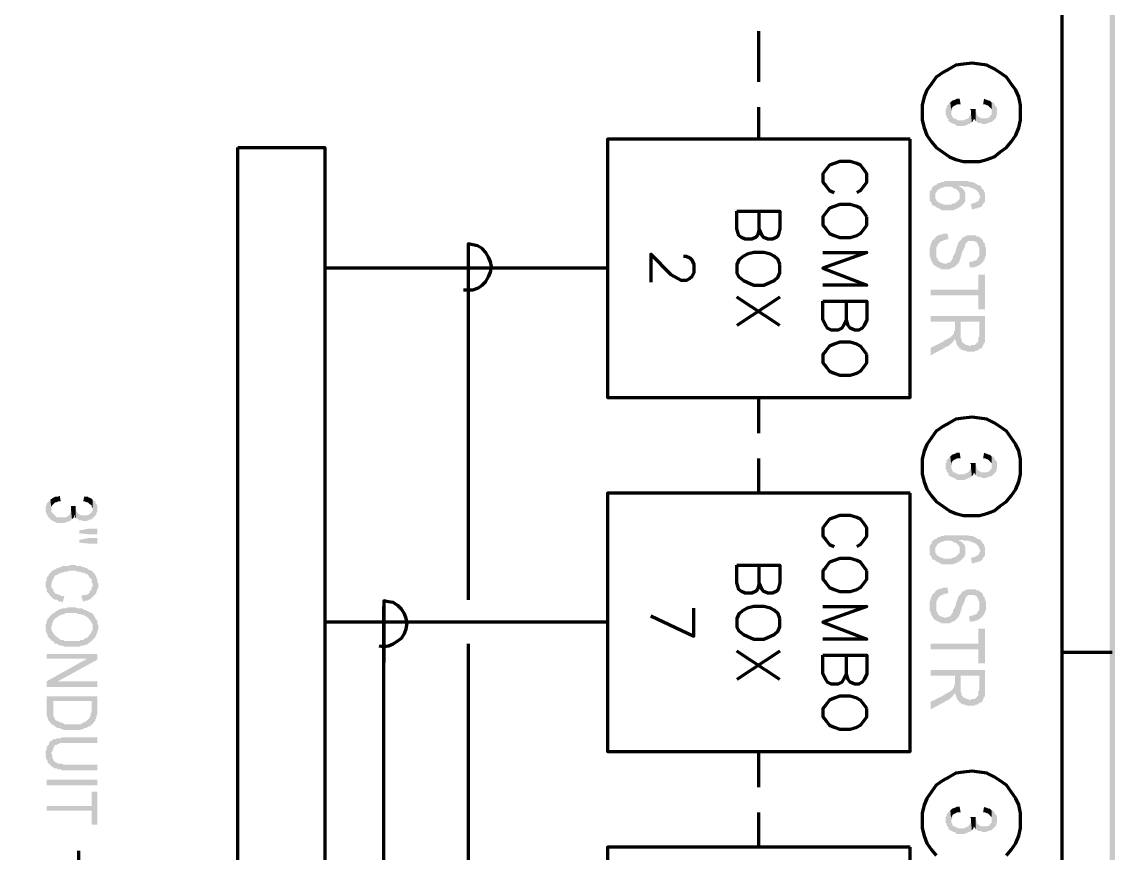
# Model space of a CAD drawing. Header units: inches. Extents: x -186 to 186, y -282 to 282.
# Drawn here: x 142.87 to 186.11, y -50.72 to -17.85 of the extents above; entities that cross this region are included whole.
import ezdxf

# ---------------------------------------------------------------- set-up
doc = ezdxf.new("R2010")
doc.units = ezdxf.units.IN
doc.header["$MEASUREMENT"] = 0
doc.layers.add('H', color=7, linetype='CONTINUOUS', lineweight=100)
doc.layers.add('P', color=250, linetype='CONTINUOUS', lineweight=100)

msp = doc.modelspace()

# ---------------------------------------------------------------- hatches: boundary and pattern name
at = {"layer": 'H', "linetype": 'Continuous'}
for points in [[(186.111, -282.111), (185.889, 281.889), (186.111, 282.111)], [(185.889, -281.889), (186.111, -282.111), (185.889, 281.889)], [(180.444, -21.815), (180.407, -21.444), (180.407, -21.481), (180.407, -21.519), (180.37, -21.556), (180.333, -21.63), (180.296, -21.667), (180.185, -21.704), (180.148, -21.741), (180.111, -21.741), (179.963, -21.741), (179.889, -21.741), (179.852, -21.704), (179.815, -21.704), (179.778, -21.667), (179.704, -21.667), (179.704, -21.63), (179.667, -21.593), (179.667, -21.556), (179.63, -21.519), (179.63, -21.481), (179.63, -21.407), (179.593, -21.037), (179.556, -21.037), (179.556, -21.074), (179.519, -21.111), (179.481, -21.148), (179.444, -21.185), (179.444, -21.259), (179.407, -21.296), (179.407, -21.37), (179.407, -21.407), (179.407, -21.481), (179.407, -21.519), (179.444, -21.556), (179.444, -21.63), (179.481, -21.667), (179.519, -21.704), (179.519, -21.778), (179.593, -21.815), (179.63, -21.852), (179.667, -21.852), (179.704, -21.889), (179.778, -21.889), (179.815, -21.926), (179.852, -21.963), (179.889, -21.963), (180.111, -21.963), (180.148, -21.963), (180.222, -21.926), (180.259, -21.926), (180.296, -21.889), (180.333, -21.889), (180.407, -21.852)], [(180, -21.111), (179.963, -20.889), (179.889, -20.889), (179.852, -20.889), (179.778, -20.926), (179.667, -20.963), (179.593, -21.037), (179.63, -21.407), (179.63, -21.333), (179.63, -21.296), (179.667, -21.259), (179.667, -21.222), (179.778, -21.148), (179.815, -21.148), (179.852, -21.111), (179.926, -21.111)], [(181.444, -21.407), (181.444, -21.333), (181.444, -21.259), (181.407, -21.222), (181.37, -21.185), (181.333, -21.111), (181.296, -21.037), (181.222, -21.037), (181.222, -21.481), (181.222, -21.519), (181.185, -21.556), (181.148, -21.593), (181.148, -21.63), (181.111, -21.63), (181.037, -21.667), (181, -21.667), (180.926, -21.667), (180.889, -21.667), (180.815, -21.667), (180.778, -21.63), (180.741, -21.63), (180.704, -21.593), (180.667, -21.556), (180.63, -21.519), (180.63, -21.444), (180.593, -21.407), (180.593, -21.333), (180.593, -21.778), (180.63, -21.778), (180.667, -21.815), (180.704, -21.852), (180.778, -21.852), (180.815, -21.852), (180.852, -21.889), (181, -21.889), (181.074, -21.852), (181.111, -21.852), (181.148, -21.815), (181.222, -21.815), (181.259, -21.778), (181.296, -21.741), (181.333, -21.704), (181.37, -21.667), (181.407, -21.63), (181.407, -21.556), (181.444, -21.519), (181.444, -21.481)], [(181.222, -21.037), (181.185, -21), (181.148, -20.963), (181.111, -20.963), (181.037, -20.926), (181, -20.926), (180.926, -20.889), (180.889, -21.111), (180.963, -21.111), (181.037, -21.148), (181.074, -21.148), (181.111, -21.185), (181.148, -21.222), (181.185, -21.259), (181.222, -21.296), (181.222, -21.37), (181.222, -21.407)], [(180.593, -21.296), (180.37, -21.296), (180.407, -21.333), (180.407, -21.37), (180.407, -21.444), (180.444, -21.815), (180.481, -21.778), (180.519, -21.704), (180.519, -21.667), (180.556, -21.704), (180.593, -21.778), (180.593, -21.333)], [(180.185, -24.778), (180.185, -24.704), (180.185, -24.63), (180.148, -24.519), (180.111, -24.481), (180.037, -24.407), (179.963, -24.37), (179.926, -24.333), (179.889, -24.148), (179.593, -24.148), (179.519, -24.148), (179.444, -24.148), (179.37, -24.148), (179.333, -24.185), (179.259, -24.185), (179.222, -24.185), (179.185, -24.222), (179.111, -24.222), (179.074, -24.259), (179.037, -24.296), (179, -24.296), (178.963, -24.333), (179, -24.741), (179, -24.667), (179, -24.63), (179.037, -24.593), (179.074, -24.519), (179.111, -24.481), (179.185, -24.444), (179.259, -24.407), (179.296, -24.407), (179.37, -24.37), (179.444, -24.37), (179.519, -24.37), (179.593, -24.37), (179.63, -24.37), (179.704, -24.407), (179.741, -24.444), (179.815, -24.444), (179.852, -24.481), (179.889, -24.519), (179.926, -24.556), (179.963, -24.63), (179.963, -24.667), (179.963, -24.741), (179.963, -25.185), (180, -25.148), (180.111, -25.037), (180.148, -25), (180.185, -24.926), (180.185, -24.889), (180.185, -24.815)], [(180.778, -24.333), (180.704, -24.296), (180.667, -24.296), (180.63, -24.259), (180.556, -24.222), (180.519, -24.222), (180.481, -24.185), (180.444, -24.185), (180.37, -24.185), (180.296, -24.148), (180.259, -24.148), (180.185, -24.148), (180.111, -24.148), (180.037, -24.148), (179.889, -24.148), (179.926, -24.333), (180.074, -24.333), (180.148, -24.37), (180.222, -24.37), (180.296, -24.37), (180.333, -24.37), (180.37, -24.407), (180.444, -24.407), (180.481, -24.444), (180.519, -24.444), (180.593, -24.481), (180.63, -24.519), (180.704, -24.593), (180.741, -24.667), (180.741, -24.704), (180.778, -24.741)], [(179.963, -25.185), (179.963, -24.741), (179.963, -24.778), (179.963, -24.852), (179.926, -24.889), (179.889, -24.926), (179.852, -24.963), (179.815, -25), (179.778, -25), (179.741, -25.037), (179.667, -25.037), (179.63, -25.074), (179.556, -25.074), (179.37, -25.074), (179.333, -25.074), (179.259, -25.037), (179.222, -25.037), (179.148, -25), (179.111, -24.963), (179.074, -24.963), (179.037, -24.889), (179, -24.852), (179, -24.815), (179, -24.741), (178.963, -24.333), (178.889, -24.37), (178.852, -24.444), (178.852, -24.481), (178.815, -24.519), (178.778, -24.556), (178.778, -24.63), (178.778, -24.704), (178.778, -24.815), (178.778, -24.852), (178.778, -24.926), (178.815, -24.963), (178.852, -25), (178.852, -25.037), (178.889, -25.111), (178.963, -25.111), (179, -25.148), (179.037, -25.185), (179.111, -25.222), (179.148, -25.222), (179.185, -25.259), (179.259, -25.296), (179.333, -25.296), (179.37, -25.296), (179.444, -25.296), (179.519, -25.296), (179.593, -25.296), (179.667, -25.296), (179.704, -25.296), (179.778, -25.259), (179.815, -25.259), (179.889, -25.222), (179.926, -25.185)], [(180.963, -24.778), (180.963, -24.667), (180.963, -24.63), (180.926, -24.556), (180.926, -24.519), (180.889, -24.481), (180.852, -24.444), (180.815, -24.37), (180.778, -24.333), (180.778, -24.778), (180.741, -24.815), (180.741, -24.852), (180.704, -24.926), (180.667, -24.963), (180.63, -24.963), (180.593, -25), (180.556, -25), (180.481, -25.037), (180.407, -25.037), (180.444, -25.259), (180.481, -25.259), (180.519, -25.259), (180.593, -25.222), (180.667, -25.222), (180.704, -25.185), (180.778, -25.185), (180.815, -25.148), (180.852, -25.111), (180.889, -25.037), (180.926, -25), (180.963, -24.963), (180.963, -24.889), (180.963, -24.815)], [(181, -26.926), (181, -26.815), (181, -26.778), (180.963, -26.704), (180.963, -26.63), (180.926, -26.593), (180.889, -26.556), (180.889, -26.481), (180.815, -26.407), (180.741, -26.37), (180.704, -26.333), (180.63, -26.333), (180.593, -26.296), (180.519, -26.296), (180.333, -26.296), (180.259, -26.296), (180.185, -26.333), (180.148, -26.333), (180.148, -26.37), (180.074, -26.37), (180.037, -26.444), (180, -26.481), (179.963, -26.519), (179.926, -26.556), (179.889, -26.63), (179.889, -26.667), (179.852, -26.741), (179.815, -26.852), (179.815, -26.889), (179.778, -27), (179.704, -27.111), (179.704, -27.148), (179.704, -27.185), (179.667, -27.222), (179.63, -27.296), (179.593, -27.333), (179.556, -27.37), (179.519, -27.37), (179.444, -27.407), (179.333, -27.407), (179.259, -27.37), (179.222, -27.37), (179.185, -27.333), (179.111, -27.296), (179.111, -27.259), (179.074, -27.185), (179.037, -27.148), (179.037, -27.111), (179.037, -27.037), (179.037, -26.963), (179, -26.37), (178.963, -26.444), (178.926, -26.444), (178.889, -26.481), (178.852, -26.556), (178.852, -26.593), (178.815, -26.63), (178.815, -26.704), (178.778, -26.778), (178.778, -26.815), (178.778, -26.889), (178.778, -27.037), (178.778, -27.111), (178.778, -27.148), (178.815, -27.185), (178.815, -27.259), (178.852, -27.296), (178.852, -27.333), (178.889, -27.37), (178.926, -27.444), (178.963, -27.481), (179.037, -27.519), (179.074, -27.556), (179.111, -27.556), (179.185, -27.593), (179.222, -27.63), (179.296, -27.63), (179.519, -27.63), (179.556, -27.63), (179.63, -27.593), (179.704, -27.556), (179.741, -27.556), (179.778, -27.519), (179.815, -27.481), (179.852, -27.444), (179.889, -27.407), (179.926, -27.37), (179.963, -27.296), (179.963, -27.259), (180, -27.185), (180, -27.148), (180.037, -27.074), (180.037, -27), (180.074, -26.926), (180.111, -26.889), (180.111, -26.852), (180.148, -26.778), (180.185, -26.667), (180.185, -26.63), (180.222, -26.593), (180.259, -26.556), (180.296, -26.519), (180.37, -26.519), (180.444, -26.519), (180.481, -26.519), (180.519, -26.519), (180.63, -26.556), (180.667, -26.63), (180.704, -26.667), (180.704, -26.741), (180.741, -26.778), (180.741, -26.926), (180.778, -27.444), (180.815, -27.407), (180.852, -27.37), (180.889, -27.333), (180.926, -27.259), (180.963, -27.222), (180.963, -27.148), (181, -27.111), (181, -27.037), (181, -26.963)], [(179.519, -26.444), (179.481, -26.222), (179.444, -26.222), (179.37, -26.222), (179.296, -26.222), (179.259, -26.259), (179.185, -26.259), (179.037, -26.333), (179, -26.37), (179.037, -26.963), (179.037, -26.852), (179.037, -26.815), (179.037, -26.778), (179.074, -26.704), (179.111, -26.63), (179.148, -26.593), (179.222, -26.519), (179.296, -26.519), (179.333, -26.481), (179.37, -26.481), (179.444, -26.444)], [(180.778, -27.444), (180.741, -26.926), (180.741, -27.037), (180.741, -27.074), (180.704, -27.148), (180.667, -27.185), (180.667, -27.222), (180.63, -27.259), (180.556, -27.296), (180.519, -27.296), (180.481, -27.333), (180.407, -27.333), (180.333, -27.37), (180.37, -27.593), (180.407, -27.556), (180.481, -27.556), (180.556, -27.556), (180.593, -27.519), (180.667, -27.519), (180.704, -27.481)], [(180.963, -29.222), (180.963, -27.852), (180.704, -27.852), (180.704, -28.444), (178.815, -28.444), (178.815, -28.667), (180.704, -28.667), (180.704, -29.222)], [(180.963, -30.259), (180.963, -29.481), (178.815, -29.481), (178.815, -29.704), (179.778, -29.704), (179.778, -29.963), (179.778, -30.37), (179.778, -30.407), (179.815, -30.481), (179.815, -30.519), (179.852, -30.593), (179.852, -30.63), (179.889, -30.667), (179.926, -30.704), (179.963, -30.778), (180, -30.778), (180, -29.704), (180.741, -29.704), (180.741, -30.259), (180.741, -30.778), (180.815, -30.778), (180.852, -30.704), (180.889, -30.667), (180.889, -30.63), (180.926, -30.556), (180.963, -30.519), (180.963, -30.481), (180.963, -30.407), (180.963, -30.333)], [(180.741, -30.778), (180.741, -30.259), (180.741, -30.296), (180.704, -30.333), (180.704, -30.407), (180.704, -30.481), (180.667, -30.519), (180.63, -30.556), (180.593, -30.593), (180.556, -30.63), (180.519, -30.63), (180.444, -30.63), (180.37, -30.667), (180.333, -30.667), (180.296, -30.63), (180.222, -30.63), (180.185, -30.593), (180.111, -30.556), (180.074, -30.519), (180.037, -30.481), (180.037, -30.444), (180.037, -30.407), (180, -30.333), (180, -29.704), (180, -30.778), (180.037, -30.815), (180.148, -30.852), (180.185, -30.852), (180.259, -30.889), (180.296, -30.889), (180.407, -30.889), (180.481, -30.889), (180.556, -30.889), (180.593, -30.852), (180.667, -30.852), (180.704, -30.815)], [(179.778, -30.37), (179.778, -29.963), (179.778, -30.037), (179.741, -30.111), (179.741, -30.148), (179.704, -30.222), (179.667, -30.259), (179.63, -30.296), (179.593, -30.333), (179.556, -30.333), (179.519, -30.37), (179.444, -30.407), (179.37, -30.444), (179.259, -30.519), (178.815, -30.741), (178.815, -31.037), (179.37, -30.741), (179.407, -30.704), (179.519, -30.667), (179.556, -30.63), (179.63, -30.556), (179.667, -30.556), (179.667, -30.519), (179.704, -30.481), (179.741, -30.444)], [(180, -35.111), (179.963, -34.889), (179.889, -34.889), (179.852, -34.889), (179.778, -34.926), (179.667, -34.963), (179.593, -35.037), (179.63, -35.407), (179.63, -35.333), (179.63, -35.296), (179.667, -35.259), (179.667, -35.222), (179.778, -35.148), (179.815, -35.148), (179.852, -35.111), (179.926, -35.111)], [(181.222, -35.037), (181.185, -35), (181.148, -34.963), (181.111, -34.963), (181.037, -34.926), (181, -34.926), (180.926, -34.889), (180.889, -35.111), (180.963, -35.111), (181.037, -35.148), (181.074, -35.148), (181.111, -35.185), (181.148, -35.222), (181.185, -35.259), (181.222, -35.296), (181.222, -35.37), (181.222, -35.407)], [(180.444, -35.815), (180.407, -35.444), (180.407, -35.481), (180.407, -35.519), (180.37, -35.556), (180.333, -35.63), (180.296, -35.667), (180.185, -35.704), (180.148, -35.741), (180.111, -35.741), (179.963, -35.741), (179.889, -35.741), (179.852, -35.704), (179.815, -35.704), (179.778, -35.667), (179.704, -35.667), (179.704, -35.63), (179.667, -35.593), (179.667, -35.556), (179.63, -35.519), (179.63, -35.481), (179.63, -35.407), (179.593, -35.037), (179.556, -35.037), (179.556, -35.074), (179.519, -35.111), (179.481, -35.148), (179.444, -35.185), (179.444, -35.259), (179.407, -35.296), (179.407, -35.37), (179.407, -35.407), (179.407, -35.481), (179.407, -35.519), (179.444, -35.556), (179.444, -35.63), (179.481, -35.667), (179.519, -35.704), (179.519, -35.778), (179.593, -35.815), (179.63, -35.852), (179.667, -35.852), (179.704, -35.889), (179.778, -35.889), (179.815, -35.926), (179.852, -35.963), (179.889, -35.963), (180.111, -35.963), (180.148, -35.963), (180.222, -35.926), (180.259, -35.926), (180.296, -35.889), (180.333, -35.889), (180.407, -35.852)], [(180.593, -35.296), (180.37, -35.296), (180.407, -35.333), (180.407, -35.37), (180.407, -35.444), (180.444, -35.815), (180.481, -35.778), (180.519, -35.704), (180.519, -35.667), (180.556, -35.704), (180.593, -35.778), (180.593, -35.333)], [(181.444, -35.407), (181.444, -35.333), (181.444, -35.259), (181.407, -35.222), (181.37, -35.185), (181.333, -35.111), (181.296, -35.037), (181.222, -35.037), (181.222, -35.481), (181.222, -35.519), (181.185, -35.556), (181.148, -35.593), (181.148, -35.63), (181.111, -35.63), (181.037, -35.667), (181, -35.667), (180.926, -35.667), (180.889, -35.667), (180.815, -35.667), (180.778, -35.63), (180.741, -35.63), (180.704, -35.593), (180.667, -35.556), (180.63, -35.519), (180.63, -35.444), (180.593, -35.407), (180.593, -35.333), (180.593, -35.778), (180.63, -35.778), (180.667, -35.815), (180.704, -35.852), (180.778, -35.852), (180.815, -35.852), (180.852, -35.889), (181, -35.889), (181.074, -35.852), (181.111, -35.852), (181.148, -35.815), (181.222, -35.815), (181.259, -35.778), (181.296, -35.741), (181.333, -35.704), (181.37, -35.667), (181.407, -35.63), (181.407, -35.556), (181.444, -35.519), (181.444, -35.481)], [(144.852, -37.519), (144.815, -37.148), (144.815, -37.185), (144.815, -37.222), (144.778, -37.296), (144.778, -37.333), (144.704, -37.37), (144.667, -37.407), (144.63, -37.444), (144.519, -37.444), (144.37, -37.444), (144.333, -37.444), (144.259, -37.444), (144.222, -37.407), (144.185, -37.37), (144.148, -37.37), (144.148, -37.333), (144.111, -37.296), (144.074, -37.259), (144.037, -37.222), (144.037, -37.185), (144.037, -37.111), (144, -36.741), (143.963, -36.778), (143.926, -36.815), (143.889, -36.852), (143.852, -36.889), (143.852, -36.963), (143.815, -37), (143.815, -37.074), (143.815, -37.111), (143.815, -37.185), (143.815, -37.222), (143.852, -37.296), (143.852, -37.333), (143.889, -37.37), (143.926, -37.444), (143.963, -37.481), (144, -37.519), (144.037, -37.556), (144.111, -37.593), (144.185, -37.63), (144.222, -37.63), (144.259, -37.667), (144.333, -37.667), (144.519, -37.667), (144.556, -37.667), (144.63, -37.63), (144.667, -37.63), (144.815, -37.556)], [(144.407, -36.815), (144.37, -36.593), (144.296, -36.63), (144.259, -36.63), (144.185, -36.63), (144.111, -36.667), (144, -36.741), (144.037, -37.111), (144.037, -37.037), (144.037, -37), (144.074, -36.963), (144.111, -36.926), (144.185, -36.852), (144.222, -36.852), (144.296, -36.815), (144.333, -36.815)], [(145.852, -37.111), (145.852, -37.037), (145.852, -36.963), (145.815, -36.926), (145.778, -36.889), (145.778, -36.815), (145.704, -36.778), (145.667, -36.741), (145.667, -37.185), (145.63, -37.222), (145.63, -37.259), (145.556, -37.296), (145.556, -37.333), (145.519, -37.333), (145.444, -37.37), (145.407, -37.37), (145.333, -37.37), (145.296, -37.37), (145.222, -37.37), (145.185, -37.333), (145.148, -37.333), (145.111, -37.296), (145.074, -37.259), (145.037, -37.222), (145, -37.111), (145, -37.037), (145, -37.481), (145.037, -37.481), (145.111, -37.519), (145.111, -37.556), (145.185, -37.556), (145.222, -37.556), (145.296, -37.593), (145.444, -37.593), (145.481, -37.556), (145.519, -37.556), (145.556, -37.519), (145.63, -37.519), (145.667, -37.481), (145.704, -37.444), (145.741, -37.407), (145.778, -37.37), (145.815, -37.333), (145.815, -37.259), (145.852, -37.222), (145.852, -37.185)], [(145.667, -36.741), (145.63, -36.704), (145.556, -36.667), (145.519, -36.667), (145.481, -36.63), (145.407, -36.63), (145.333, -36.63), (145.296, -36.815), (145.333, -36.815), (145.37, -36.815), (145.444, -36.852), (145.481, -36.852), (145.519, -36.889), (145.556, -36.926), (145.63, -36.963), (145.63, -37), (145.667, -37.074), (145.667, -37.111)], [(145, -37), (144.815, -37), (144.815, -37.037), (144.815, -37.111), (144.815, -37.148), (144.852, -37.519), (144.889, -37.481), (144.926, -37.444), (144.926, -37.37), (144.963, -37.37), (144.963, -37.444), (145, -37.481), (145, -37.037)], [(145.852, -38.111), (145.852, -37.889), (145.519, -37.889), (145.148, -37.963), (145.148, -38.074), (145.519, -38.111)], [(145.852, -38.481), (145.852, -38.259), (145.519, -38.259), (145.148, -38.333), (145.148, -38.444), (145.519, -38.481)], [(179.963, -39.185), (179.963, -38.741), (179.963, -38.778), (179.963, -38.852), (179.926, -38.889), (179.889, -38.926), (179.852, -38.963), (179.815, -39), (179.778, -39), (179.741, -39.037), (179.667, -39.037), (179.63, -39.074), (179.556, -39.074), (179.37, -39.074), (179.333, -39.074), (179.259, -39.037), (179.222, -39.037), (179.148, -39), (179.111, -38.963), (179.074, -38.963), (179.037, -38.889), (179, -38.852), (179, -38.815), (179, -38.741), (178.963, -38.333), (178.889, -38.37), (178.852, -38.444), (178.852, -38.481), (178.815, -38.519), (178.778, -38.556), (178.778, -38.63), (178.778, -38.704), (178.778, -38.815), (178.778, -38.852), (178.778, -38.926), (178.815, -38.963), (178.852, -39), (178.852, -39.037), (178.889, -39.111), (178.963, -39.111), (179, -39.148), (179.037, -39.185), (179.111, -39.222), (179.148, -39.222), (179.185, -39.259), (179.259, -39.296), (179.333, -39.296), (179.37, -39.296), (179.444, -39.296), (179.519, -39.296), (179.593, -39.296), (179.667, -39.296), (179.704, -39.296), (179.778, -39.259), (179.815, -39.259), (179.889, -39.222), (179.926, -39.185)], [(180.185, -38.778), (180.185, -38.704), (180.185, -38.63), (180.148, -38.519), (180.111, -38.481), (180.037, -38.407), (179.963, -38.37), (179.926, -38.333), (179.889, -38.148), (179.593, -38.148), (179.519, -38.148), (179.444, -38.148), (179.37, -38.148), (179.333, -38.185), (179.259, -38.185), (179.222, -38.185), (179.185, -38.222), (179.111, -38.222), (179.074, -38.259), (179.037, -38.296), (179, -38.296), (178.963, -38.333), (179, -38.741), (179, -38.667), (179, -38.63), (179.037, -38.593), (179.074, -38.519), (179.111, -38.481), (179.185, -38.444), (179.259, -38.407), (179.296, -38.407), (179.37, -38.37), (179.444, -38.37), (179.519, -38.37), (179.593, -38.37), (179.63, -38.37), (179.704, -38.407), (179.741, -38.444), (179.815, -38.444), (179.852, -38.481), (179.889, -38.519), (179.926, -38.556), (179.963, -38.63), (179.963, -38.667), (179.963, -38.741), (179.963, -39.185), (180, -39.148), (180.111, -39.037), (180.148, -39), (180.185, -38.926), (180.185, -38.889), (180.185, -38.815)], [(180.778, -38.333), (180.704, -38.296), (180.667, -38.296), (180.63, -38.259), (180.556, -38.222), (180.519, -38.222), (180.481, -38.185), (180.444, -38.185), (180.37, -38.185), (180.296, -38.148), (180.259, -38.148), (180.185, -38.148), (180.111, -38.148), (180.037, -38.148), (179.889, -38.148), (179.926, -38.333), (180.074, -38.333), (180.148, -38.37), (180.222, -38.37), (180.296, -38.37), (180.333, -38.37), (180.37, -38.407), (180.444, -38.407), (180.481, -38.444), (180.519, -38.444), (180.593, -38.481), (180.63, -38.519), (180.704, -38.593), (180.741, -38.667), (180.741, -38.704), (180.778, -38.741)], [(180.963, -38.778), (180.963, -38.667), (180.963, -38.63), (180.926, -38.556), (180.926, -38.519), (180.889, -38.481), (180.852, -38.444), (180.815, -38.37), (180.778, -38.333), (180.778, -38.778), (180.741, -38.815), (180.741, -38.852), (180.704, -38.926), (180.667, -38.963), (180.63, -38.963), (180.593, -39), (180.556, -39), (180.481, -39.037), (180.407, -39.037), (180.444, -39.259), (180.481, -39.259), (180.519, -39.259), (180.593, -39.222), (180.667, -39.222), (180.704, -39.185), (180.778, -39.185), (180.815, -39.148), (180.852, -39.111), (180.889, -39.037), (180.926, -39), (180.963, -38.963), (180.963, -38.889), (180.963, -38.815)], [(145.667, -39.593), (145.63, -39.556), (145.556, -39.519), (145.519, -39.519), (145.481, -39.481), (145.444, -39.444), (145.407, -39.444), (145.37, -39.444), (145.333, -39.407), (145.259, -39.407), (145.222, -39.37), (145.148, -39.37), (145.111, -39.37), (145.037, -39.37), (145, -39.333), (144.778, -39.333), (144.704, -39.37), (144.63, -39.37), (144.593, -39.37), (144.519, -39.37), (144.481, -39.37), (144.444, -39.407), (144.37, -39.407), (144.333, -39.444), (144.296, -39.444), (144.222, -39.481), (144.148, -39.519), (144.111, -39.519), (144.074, -39.556), (144.037, -39.593), (144, -39.63), (143.963, -39.667), (143.926, -39.704), (143.926, -39.741), (143.889, -39.778), (143.852, -39.815), (143.852, -39.926), (143.815, -40), (143.815, -40.037), (143.815, -40.111), (143.815, -40.148), (143.815, -40.222), (143.852, -40.259), (143.852, -40.296), (143.852, -40.37), (143.889, -40.407), (143.926, -40.444), (143.963, -40.519), (144.037, -40.593), (144.037, -40.111), (144.037, -40.074), (144.074, -39.963), (144.074, -39.926), (144.111, -39.889), (144.148, -39.815), (144.148, -39.778), (144.185, -39.741), (144.296, -39.704), (144.296, -39.667), (144.37, -39.667), (144.407, -39.63), (144.444, -39.63), (144.481, -39.63), (144.556, -39.593), (144.63, -39.593), (144.667, -39.593), (144.741, -39.556), (145, -39.556), (145.074, -39.593), (145.111, -39.593), (145.185, -39.593), (145.222, -39.63), (145.259, -39.63), (145.333, -39.63), (145.37, -39.667), (145.481, -39.704), (145.519, -39.778), (145.556, -39.815), (145.556, -39.852), (145.593, -39.852), (145.63, -39.889), (145.63, -39.963), (145.63, -40), (145.667, -40.074), (145.667, -40.111)], [(145.889, -40.111), (145.889, -40.037), (145.852, -40), (145.852, -39.889), (145.815, -39.815), (145.815, -39.778), (145.778, -39.741), (145.778, -39.704), (145.741, -39.667), (145.704, -39.63), (145.667, -39.593), (145.667, -40.111), (145.667, -40.185), (145.63, -40.222), (145.63, -40.296), (145.593, -40.333), (145.556, -40.37), (145.556, -40.407), (145.519, -40.444), (145.481, -40.481), (145.37, -40.519), (145.296, -40.519), (145.222, -40.556), (145.296, -40.778), (145.37, -40.741), (145.444, -40.741), (145.593, -40.667), (145.667, -40.593), (145.704, -40.556), (145.741, -40.519), (145.778, -40.481), (145.815, -40.444), (145.815, -40.37), (145.852, -40.333), (145.852, -40.296), (145.889, -40.222), (145.889, -40.185)], [(144.556, -40.556), (144.519, -40.556), (144.444, -40.556), (144.37, -40.519), (144.333, -40.519), (144.296, -40.481), (144.222, -40.481), (144.185, -40.444), (144.185, -40.407), (144.148, -40.407), (144.111, -40.333), (144.111, -40.296), (144.074, -40.259), (144.037, -40.222), (144.037, -40.148), (144.037, -40.111), (144.037, -40.593), (144.074, -40.63), (144.111, -40.667), (144.148, -40.667), (144.185, -40.704), (144.259, -40.704), (144.296, -40.741), (144.37, -40.778), (144.444, -40.778), (144.481, -40.815)], [(181, -40.926), (181, -40.815), (181, -40.778), (180.963, -40.704), (180.963, -40.63), (180.926, -40.593), (180.889, -40.556), (180.889, -40.481), (180.815, -40.407), (180.741, -40.37), (180.704, -40.333), (180.63, -40.333), (180.593, -40.296), (180.519, -40.296), (180.333, -40.296), (180.259, -40.296), (180.185, -40.333), (180.148, -40.333), (180.148, -40.37), (180.074, -40.37), (180.037, -40.444), (180, -40.481), (179.963, -40.519), (179.926, -40.556), (179.889, -40.63), (179.889, -40.667), (179.852, -40.741), (179.815, -40.852), (179.815, -40.889), (179.778, -41), (179.704, -41.111), (179.704, -41.148), (179.704, -41.185), (179.667, -41.222), (179.63, -41.296), (179.593, -41.333), (179.556, -41.37), (179.519, -41.37), (179.444, -41.407), (179.333, -41.407), (179.259, -41.37), (179.222, -41.37), (179.185, -41.333), (179.111, -41.296), (179.111, -41.259), (179.074, -41.185), (179.037, -41.148), (179.037, -41.111), (179.037, -41.037), (179.037, -40.963), (179, -40.37), (178.963, -40.444), (178.926, -40.444), (178.889, -40.481), (178.852, -40.556), (178.852, -40.593), (178.815, -40.63), (178.815, -40.704), (178.778, -40.778), (178.778, -40.815), (178.778, -40.889), (178.778, -41.037), (178.778, -41.111), (178.778, -41.148), (178.815, -41.185), (178.815, -41.259), (178.852, -41.296), (178.852, -41.333), (178.889, -41.37), (178.926, -41.444), (178.963, -41.481), (179.037, -41.519), (179.074, -41.556), (179.111, -41.556), (179.185, -41.593), (179.222, -41.63), (179.296, -41.63), (179.519, -41.63), (179.556, -41.63), (179.63, -41.593), (179.704, -41.556), (179.741, -41.556), (179.778, -41.519), (179.815, -41.481), (179.852, -41.444), (179.889, -41.407), (179.926, -41.37), (179.963, -41.296), (179.963, -41.259), (180, -41.185), (180, -41.148), (180.037, -41.074), (180.037, -41), (180.074, -40.926), (180.111, -40.889), (180.111, -40.852), (180.148, -40.778), (180.185, -40.667), (180.185, -40.63), (180.222, -40.593), (180.259, -40.556), (180.296, -40.519), (180.37, -40.519), (180.444, -40.519), (180.481, -40.519), (180.519, -40.519), (180.63, -40.556), (180.667, -40.63), (180.704, -40.667), (180.704, -40.741), (180.741, -40.778), (180.741, -40.926), (180.778, -41.444), (180.815, -41.407), (180.852, -41.37), (180.889, -41.333), (180.926, -41.259), (180.963, -41.222), (180.963, -41.148), (181, -41.111), (181, -41.037), (181, -40.963)], [(179.519, -40.444), (179.481, -40.222), (179.444, -40.222), (179.37, -40.222), (179.296, -40.222), (179.259, -40.259), (179.185, -40.259), (179.037, -40.333), (179, -40.37), (179.037, -40.963), (179.037, -40.852), (179.037, -40.815), (179.037, -40.778), (179.074, -40.704), (179.111, -40.63), (179.148, -40.593), (179.222, -40.519), (179.296, -40.519), (179.333, -40.481), (179.37, -40.481), (179.444, -40.444)], [(145.889, -41.778), (145.889, -41.704), (145.852, -41.63), (145.852, -41.519), (145.815, -41.481), (145.778, -41.444), (145.778, -41.407), (145.741, -41.37), (145.704, -41.296), (145.667, -41.259), (145.63, -41.222), (145.593, -41.222), (145.556, -41.185), (145.519, -41.185), (145.481, -41.148), (145.444, -41.148), (145.407, -41.111), (145.333, -41.111), (145.296, -41.074), (145.222, -41.037), (145.185, -41.037), (145.148, -41.037), (145.074, -41.037), (145, -41), (144.704, -41), (144.63, -41.037), (144.556, -41.037), (144.519, -41.037), (144.481, -41.037), (144.407, -41.074), (144.37, -41.074), (144.259, -41.148), (144.222, -41.148), (144.185, -41.185), (144.148, -41.222), (144.111, -41.222), (144.037, -41.296), (144, -41.333), (143.963, -41.37), (143.963, -41.407), (143.889, -41.444), (143.889, -41.481), (143.852, -41.519), (143.852, -41.556), (143.852, -41.63), (143.815, -41.667), (143.815, -41.741), (143.815, -41.778), (143.815, -41.815), (143.815, -41.926), (143.852, -42), (143.852, -42.037), (143.889, -42.074), (143.889, -42.148), (143.926, -42.185), (143.963, -42.222), (144, -42.259), (144.037, -42.296), (144.037, -41.778), (144.074, -41.667), (144.074, -41.63), (144.111, -41.556), (144.148, -41.481), (144.185, -41.444), (144.259, -41.407), (144.296, -41.37), (144.333, -41.333), (144.37, -41.333), (144.407, -41.296), (144.481, -41.296), (144.519, -41.259), (144.556, -41.259), (144.63, -41.222), (144.778, -41.222), (144.815, -41.222), (144.889, -41.222), (145.037, -41.222), (145.074, -41.259), (145.148, -41.259), (145.185, -41.259), (145.222, -41.296), (145.296, -41.296), (145.333, -41.333), (145.37, -41.333), (145.407, -41.37), (145.444, -41.37), (145.481, -41.407), (145.519, -41.444), (145.556, -41.481), (145.593, -41.556), (145.63, -41.593), (145.63, -41.63), (145.667, -41.667), (145.667, -42.296), (145.704, -42.259), (145.741, -42.222), (145.778, -42.185), (145.778, -42.148), (145.815, -42.111), (145.815, -42.074), (145.852, -42), (145.852, -41.963), (145.889, -41.889), (145.889, -41.852)], [(180.778, -41.444), (180.741, -40.926), (180.741, -41.037), (180.741, -41.074), (180.704, -41.148), (180.667, -41.185), (180.667, -41.222), (180.63, -41.259), (180.556, -41.296), (180.519, -41.296), (180.481, -41.333), (180.407, -41.333), (180.333, -41.37), (180.37, -41.593), (180.407, -41.556), (180.481, -41.556), (180.556, -41.556), (180.593, -41.519), (180.667, -41.519), (180.704, -41.481)], [(145.667, -42.296), (145.667, -41.815), (145.667, -41.889), (145.63, -41.926), (145.63, -41.963), (145.593, -42.037), (145.556, -42.074), (145.519, -42.111), (145.519, -42.148), (145.481, -42.185), (145.407, -42.222), (145.37, -42.222), (145.333, -42.259), (145.296, -42.296), (145.222, -42.296), (145.185, -42.296), (145.148, -42.333), (145.111, -42.333), (145.037, -42.333), (144.667, -42.333), (144.63, -42.333), (144.556, -42.333), (144.519, -42.296), (144.481, -42.296), (144.407, -42.296), (144.37, -42.259), (144.333, -42.222), (144.259, -42.185), (144.222, -42.148), (144.185, -42.111), (144.148, -42.074), (144.111, -42.037), (144.111, -42), (144.074, -41.963), (144.037, -41.889), (144.037, -41.852), (144.037, -41.778), (144.037, -42.296), (144.074, -42.333), (144.148, -42.37), (144.148, -42.407), (144.185, -42.444), (144.259, -42.444), (144.296, -42.481), (144.333, -42.481), (144.37, -42.519), (144.444, -42.519), (144.481, -42.519), (144.556, -42.556), (144.63, -42.556), (144.667, -42.556), (144.704, -42.556), (145, -42.556), (145.037, -42.556), (145.111, -42.556), (145.148, -42.556), (145.222, -42.519), (145.259, -42.519), (145.296, -42.519), (145.37, -42.481), (145.407, -42.481), (145.444, -42.481), (145.481, -42.444), (145.519, -42.407), (145.63, -42.333)], [(180.963, -43.222), (180.963, -41.852), (180.704, -41.852), (180.704, -42.444), (178.815, -42.444), (178.815, -42.667), (180.704, -42.667), (180.704, -43.222)], [(145.852, -43.074), (145.852, -42.852), (143.852, -42.852), (143.852, -43.037), (145.444, -43.037)], [(145.852, -43.074), (145.444, -43.037), (143.852, -43.926), (144.296, -43.926)], [(180.963, -44.259), (180.963, -43.481), (178.815, -43.481), (178.815, -43.704), (179.778, -43.704), (179.778, -43.963), (179.778, -44.37), (179.778, -44.407), (179.815, -44.481), (179.815, -44.519), (179.852, -44.593), (179.852, -44.63), (179.889, -44.667), (179.926, -44.704), (179.963, -44.778), (180, -44.778), (180, -43.704), (180.741, -43.704), (180.741, -44.259), (180.741, -44.778), (180.815, -44.778), (180.852, -44.704), (180.889, -44.667), (180.889, -44.63), (180.926, -44.556), (180.963, -44.519), (180.963, -44.481), (180.963, -44.407), (180.963, -44.333)], [(145.852, -44.148), (145.852, -43.926), (144.296, -43.926), (143.852, -43.926), (143.852, -44.148)], [(179.778, -44.37), (179.778, -43.963), (179.778, -44.037), (179.741, -44.111), (179.741, -44.148), (179.704, -44.222), (179.667, -44.259), (179.63, -44.296), (179.593, -44.333), (179.556, -44.333), (179.519, -44.37), (179.444, -44.407), (179.37, -44.444), (179.259, -44.519), (178.815, -44.741), (178.815, -45.037), (179.37, -44.741), (179.407, -44.704), (179.519, -44.667), (179.556, -44.63), (179.63, -44.556), (179.667, -44.556), (179.667, -44.519), (179.704, -44.481), (179.741, -44.444)], [(180.741, -44.778), (180.741, -44.259), (180.741, -44.296), (180.704, -44.333), (180.704, -44.407), (180.704, -44.481), (180.667, -44.519), (180.63, -44.556), (180.593, -44.593), (180.556, -44.63), (180.519, -44.63), (180.444, -44.63), (180.37, -44.667), (180.333, -44.667), (180.296, -44.63), (180.222, -44.63), (180.185, -44.593), (180.111, -44.556), (180.074, -44.519), (180.037, -44.481), (180.037, -44.444), (180.037, -44.407), (180, -44.333), (180, -43.704), (180, -44.778), (180.037, -44.815), (180.148, -44.852), (180.185, -44.852), (180.259, -44.889), (180.296, -44.889), (180.407, -44.889), (180.481, -44.889), (180.556, -44.889), (180.593, -44.852), (180.667, -44.852), (180.704, -44.815)], [(145.852, -45.074), (145.852, -44.519), (143.852, -44.519), (143.852, -45.185), (143.852, -45.259), (143.889, -45.37), (143.889, -45.407), (143.926, -45.481), (143.963, -45.519), (144, -45.556), (144.037, -45.63), (144.074, -45.63), (144.111, -44.704), (145.63, -44.704), (145.63, -45.074), (145.63, -45.63), (145.667, -45.63), (145.704, -45.556), (145.741, -45.519), (145.778, -45.481), (145.778, -45.444), (145.815, -45.37), (145.815, -45.296), (145.852, -45.259), (145.852, -45.185), (145.852, -45.148)], [(145.63, -45.63), (145.63, -45.074), (145.63, -45.148), (145.593, -45.185), (145.593, -45.259), (145.593, -45.296), (145.556, -45.333), (145.556, -45.37), (145.519, -45.407), (145.481, -45.444), (145.444, -45.481), (145.333, -45.556), (145.296, -45.556), (145.259, -45.593), (145.222, -45.593), (145.185, -45.63), (145.111, -45.63), (145.037, -45.63), (144.926, -45.63), (144.852, -45.63), (144.815, -45.63), (144.741, -45.63), (144.704, -45.63), (144.63, -45.63), (144.556, -45.63), (144.519, -45.593), (144.481, -45.593), (144.444, -45.556), (144.37, -45.556), (144.333, -45.519), (144.259, -45.481), (144.222, -45.481), (144.185, -45.444), (144.148, -45.37), (144.148, -45.333), (144.111, -45.296), (144.111, -45.185), (144.111, -44.704), (144.074, -45.63), (144.111, -45.667), (144.185, -45.704), (144.222, -45.741), (144.296, -45.778), (144.37, -45.778), (144.407, -45.815), (144.444, -45.815), (144.556, -45.852), (144.63, -45.852), (144.667, -45.852), (145.074, -45.852), (145.111, -45.852), (145.185, -45.852), (145.222, -45.815), (145.259, -45.815), (145.333, -45.815), (145.333, -45.778), (145.407, -45.778), (145.519, -45.704), (145.556, -45.704), (145.593, -45.667)], [(145.852, -46.37), (145.852, -46.148), (144.556, -46.148), (144.481, -46.148), (144.444, -46.148), (144.37, -46.185), (144.296, -46.185), (144.259, -46.185), (144.185, -46.222), (144.148, -46.222), (144.111, -46.222), (144.074, -46.259), (144.037, -46.296), (144.037, -46.778), (144.037, -46.741), (144.074, -46.704), (144.111, -46.593), (144.111, -46.556), (144.148, -46.519), (144.148, -46.481), (144.185, -46.444), (144.259, -46.444), (144.296, -46.407), (144.333, -46.407), (144.37, -46.37), (144.444, -46.37), (144.556, -46.37), (144.63, -46.37), (144.704, -46.37)], [(145.852, -47.444), (145.852, -47.222), (144.519, -47.222), (144.444, -47.185), (144.37, -47.185), (144.333, -47.185), (144.296, -47.185), (144.259, -47.148), (144.222, -47.148), (144.185, -47.111), (144.148, -47.074), (144.111, -47.037), (144.111, -47), (144.074, -46.963), (144.074, -46.889), (144.074, -46.852), (144.037, -46.778), (144.037, -46.296), (144, -46.296), (143.963, -46.333), (143.963, -46.37), (143.926, -46.444), (143.889, -46.481), (143.852, -46.519), (143.852, -46.63), (143.815, -46.667), (143.815, -46.741), (143.815, -46.815), (143.815, -46.852), (143.815, -46.926), (143.852, -47), (143.852, -47.037), (143.889, -47.074), (143.889, -47.148), (143.926, -47.185), (143.963, -47.185), (144.037, -47.296), (144.074, -47.296), (144.111, -47.333), (144.148, -47.37), (144.222, -47.37), (144.259, -47.37), (144.296, -47.407), (144.333, -47.407), (144.407, -47.407), (144.444, -47.444), (144.556, -47.444), (144.63, -47.444), (144.704, -47.444)], [(143.852, -48.037), (145.852, -48.037), (145.852, -47.815), (143.852, -47.815)], [(145.852, -49.593), (145.852, -48.296), (145.63, -48.296), (145.63, -48.852), (143.852, -48.852), (143.852, -49.037), (145.63, -49.037), (145.63, -49.593)], [(180.444, -49.815), (180.407, -49.444), (180.407, -49.481), (180.407, -49.519), (180.37, -49.556), (180.333, -49.63), (180.296, -49.667), (180.185, -49.704), (180.148, -49.741), (180.111, -49.741), (179.963, -49.741), (179.889, -49.741), (179.852, -49.704), (179.815, -49.704), (179.778, -49.667), (179.704, -49.667), (179.704, -49.63), (179.667, -49.593), (179.667, -49.556), (179.63, -49.519), (179.63, -49.481), (179.63, -49.407), (179.593, -49.037), (179.556, -49.037), (179.556, -49.074), (179.519, -49.111), (179.481, -49.148), (179.444, -49.185), (179.444, -49.259), (179.407, -49.296), (179.407, -49.37), (179.407, -49.407), (179.407, -49.481), (179.407, -49.519), (179.444, -49.556), (179.444, -49.63), (179.481, -49.667), (179.519, -49.704), (179.519, -49.778), (179.593, -49.815), (179.63, -49.852), (179.667, -49.852), (179.704, -49.889), (179.778, -49.889), (179.815, -49.926), (179.852, -49.963), (179.889, -49.963), (180.111, -49.963), (180.148, -49.963), (180.222, -49.926), (180.259, -49.926), (180.296, -49.889), (180.333, -49.889), (180.407, -49.852)], [(180, -49.111), (179.963, -48.889), (179.889, -48.889), (179.852, -48.889), (179.778, -48.926), (179.667, -48.963), (179.593, -49.037), (179.63, -49.407), (179.63, -49.333), (179.63, -49.296), (179.667, -49.259), (179.667, -49.222), (179.778, -49.148), (179.815, -49.148), (179.852, -49.111), (179.926, -49.111)], [(181.444, -49.407), (181.444, -49.333), (181.444, -49.259), (181.407, -49.222), (181.37, -49.185), (181.333, -49.111), (181.296, -49.037), (181.222, -49.037), (181.222, -49.481), (181.222, -49.519), (181.185, -49.556), (181.148, -49.593), (181.148, -49.63), (181.111, -49.63), (181.037, -49.667), (181, -49.667), (180.926, -49.667), (180.889, -49.667), (180.815, -49.667), (180.778, -49.63), (180.741, -49.63), (180.704, -49.593), (180.667, -49.556), (180.63, -49.519), (180.63, -49.444), (180.593, -49.407), (180.593, -49.333), (180.593, -49.778), (180.63, -49.778), (180.667, -49.815), (180.704, -49.852), (180.778, -49.852), (180.815, -49.852), (180.852, -49.889), (181, -49.889), (181.074, -49.852), (181.111, -49.852), (181.148, -49.815), (181.222, -49.815), (181.259, -49.778), (181.296, -49.741), (181.333, -49.704), (181.37, -49.667), (181.407, -49.63), (181.407, -49.556), (181.444, -49.519), (181.444, -49.481)], [(181.222, -49.037), (181.185, -49), (181.148, -48.963), (181.111, -48.963), (181.037, -48.926), (181, -48.926), (180.926, -48.889), (180.889, -49.111), (180.963, -49.111), (181.037, -49.148), (181.074, -49.148), (181.111, -49.185), (181.148, -49.222), (181.185, -49.259), (181.222, -49.296), (181.222, -49.37), (181.222, -49.407)], [(180.593, -49.296), (180.37, -49.296), (180.407, -49.333), (180.407, -49.37), (180.407, -49.444), (180.444, -49.815), (180.481, -49.778), (180.519, -49.704), (180.519, -49.667), (180.556, -49.704), (180.593, -49.778), (180.593, -49.333)]]:
    msp.add_hatch(color=0, dxfattribs=at).paths.add_polyline_path(points)

# ---------------------------------------------------------------- linework, layer by layer
at = {"layer": 'P', "color": 0, "linetype": 'Continuous'}
for points in [[(-186, 280), (184, 280), (184, -258)], [(172, -18.222), (172, -20.222)], [(180.444, -23.37), (180.741, -23.37), (181.037, -23.296), (181.333, -23.185), (181.556, -23), (181.815, -22.815), (182, -22.593), (182.185, -22.333), (182.296, -22.037), (182.37, -21.741), (182.37, -21.444), (182.37, -21.148), (182.296, -20.815), (182.185, -20.556), (182, -20.296), (181.815, -20.037), (181.556, -19.852), (181.333, -19.704), (181.037, -19.556), (180.741, -19.519), (180.444, -19.481), (180.111, -19.519), (179.815, -19.556), (179.556, -19.704), (179.296, -19.852), (179.037, -20.037), (178.852, -20.296), (178.667, -20.556), (178.556, -20.815), (178.481, -21.148), (178.481, -21.444), (178.481, -21.741), (178.556, -22.037), (178.667, -22.333), (178.852, -22.593), (179.037, -22.815), (179.296, -23), (179.556, -23.185), (179.815, -23.296), (180.111, -23.37), (180.444, -23.37)], [(172, -21.222), (172, -22.481)], [(178, -22.481), (166.037, -22.481), (166.037, -32.704), (178, -32.704), (178, -22.481)], [(151.407, -22.815), (154.852, -22.815), (154.852, -73.296), (151.407, -73.296), (151.407, -22.815)], [(175.889, -24.593), (176.037, -24.519), (176.185, -24.333), (176.296, -24.185), (176.296, -23.852), (176.185, -23.704), (176.037, -23.519), (175.889, -23.444), (175.63, -23.37), (175.222, -23.37), (175, -23.444), (174.815, -23.519), (174.667, -23.704), (174.556, -23.852), (174.556, -24.185), (174.667, -24.333), (174.815, -24.519), (175, -24.593)], [(176.296, -25.556), (176.185, -25.407), (176.037, -25.222), (175.889, -25.148), (175.63, -25.074), (175.222, -25.074), (175, -25.148), (174.815, -25.222), (174.667, -25.407), (174.556, -25.556), (174.556, -25.889), (174.667, -26.037), (174.815, -26.222), (175, -26.296), (175.222, -26.37), (175.63, -26.37), (175.889, -26.296), (176.037, -26.222), (176.185, -26.037), (176.296, -25.889), (176.296, -25.556)], [(171.148, -25.333), (172.852, -25.333), (172.852, -26.037), (172.778, -26.296), (172.704, -26.37), (172.556, -26.444), (172.37, -26.444), (172.222, -26.37), (172.148, -26.296), (172.037, -26.037), (172.037, -25.333)], [(172.037, -26.037), (171.963, -26.296), (171.889, -26.37), (171.741, -26.444), (171.481, -26.444), (171.333, -26.37), (171.222, -26.296), (171.148, -26.037), (171.148, -25.333)], [(160.333, -28.444), (160.519, -28.444), (160.704, -28.444), (160.926, -28.37), (161.074, -28.259), (161.222, -28.111), (161.333, -27.926), (161.407, -27.741), (161.444, -27.519), (161.407, -27.333), (161.333, -27.148), (161.222, -26.963), (161.074, -26.815), (160.889, -26.704), (160.704, -26.667), (160.519, -26.63), (160.519, -29.074)], [(169.037, -27.111), (169.148, -27.111), (169.296, -27.185), (169.37, -27.259), (169.444, -27.444), (169.444, -27.778), (169.37, -27.926), (169.296, -28), (169.148, -28.074), (168.963, -28.074), (168.815, -28), (168.556, -27.852), (167.741, -27.037), (167.741, -28.148)], [(172.852, -27.444), (172.778, -27.259), (172.63, -27.111), (172.481, -27.037), (172.222, -26.963), (171.815, -26.963), (171.556, -27.037), (171.407, -27.111), (171.222, -27.259), (171.148, -27.444), (171.148, -27.778), (171.222, -27.926), (171.407, -28.074), (171.556, -28.148), (171.815, -28.259), (172.222, -28.259), (172.481, -28.148), (172.63, -28.074), (172.778, -27.926), (172.852, -27.778), (172.852, -27.444)], [(174.556, -26.963), (176.296, -26.963), (174.556, -27.593), (176.296, -28.259), (174.556, -28.259)], [(166.037, -27.593), (154.852, -27.593)], [(160.519, -28.111), (160.519, -40.704)], [(172.852, -28.741), (171.148, -29.852)], [(172.852, -29.852), (171.148, -28.741)], [(174.556, -28.889), (176.296, -28.889), (176.296, -29.63), (176.185, -29.852), (176.111, -29.963), (175.963, -30.037), (175.815, -30.037), (175.63, -29.963), (175.556, -29.852), (175.481, -29.63), (175.481, -28.889)], [(175.481, -29.63), (175.37, -29.852), (175.296, -29.963), (175.148, -30.037), (174.889, -30.037), (174.741, -29.963), (174.667, -29.852), (174.556, -29.63), (174.556, -28.889)], [(176.296, -31), (176.185, -30.852), (176.037, -30.667), (175.889, -30.593), (175.63, -30.519), (175.222, -30.519), (175, -30.593), (174.815, -30.667), (174.667, -30.852), (174.556, -31), (174.556, -31.333), (174.667, -31.481), (174.815, -31.667), (175, -31.741), (175.222, -31.815), (175.63, -31.815), (175.889, -31.741), (176.037, -31.667), (176.185, -31.481), (176.296, -31.333), (176.296, -31)], [(172, -32.704), (172, -34.111)], [(180.444, -37.37), (180.741, -37.37), (181.037, -37.296), (181.333, -37.185), (181.556, -37), (181.815, -36.815), (182, -36.593), (182.185, -36.333), (182.296, -36.037), (182.37, -35.741), (182.37, -35.444), (182.37, -35.148), (182.296, -34.815), (182.185, -34.556), (182, -34.296), (181.815, -34.037), (181.556, -33.852), (181.333, -33.704), (181.037, -33.556), (180.741, -33.519), (180.444, -33.481), (180.111, -33.519), (179.815, -33.556), (179.556, -33.704), (179.296, -33.852), (179.037, -34.037), (178.852, -34.296), (178.667, -34.556), (178.556, -34.815), (178.481, -35.148), (178.481, -35.444), (178.481, -35.741), (178.556, -36.037), (178.667, -36.333), (178.852, -36.593), (179.037, -36.815), (179.296, -37), (179.556, -37.185), (179.815, -37.296), (180.111, -37.37), (180.444, -37.37)], [(172, -35.111), (172, -36.481)], [(178, -36.481), (166.037, -36.481), (166.037, -46.704), (178, -46.704), (178, -36.481)], [(175.889, -38.593), (176.037, -38.519), (176.185, -38.333), (176.296, -38.185), (176.296, -37.852), (176.185, -37.704), (176.037, -37.519), (175.889, -37.444), (175.63, -37.37), (175.222, -37.37), (175, -37.444), (174.815, -37.519), (174.667, -37.704), (174.556, -37.852), (174.556, -38.185), (174.667, -38.333), (174.815, -38.519), (175, -38.593)], [(171.148, -39.333), (172.852, -39.333), (172.852, -40.037), (172.778, -40.296), (172.704, -40.37), (172.556, -40.444), (172.37, -40.444), (172.222, -40.37), (172.148, -40.296), (172.037, -40.037), (172.037, -39.333)], [(172.037, -40.037), (171.963, -40.296), (171.889, -40.37), (171.741, -40.444), (171.481, -40.444), (171.333, -40.37), (171.222, -40.296), (171.148, -40.037), (171.148, -39.333)], [(176.296, -39.556), (176.185, -39.407), (176.037, -39.222), (175.889, -39.148), (175.63, -39.074), (175.222, -39.074), (175, -39.148), (174.815, -39.222), (174.667, -39.407), (174.556, -39.556), (174.556, -39.889), (174.667, -40.037), (174.815, -40.222), (175, -40.296), (175.222, -40.37), (175.63, -40.37), (175.889, -40.296), (176.037, -40.222), (176.185, -40.037), (176.296, -39.889), (176.296, -39.556)], [(157, -42.519), (157.185, -42.556), (157.37, -42.519), (157.556, -42.444), (157.741, -42.333), (157.889, -42.222), (158, -42.037), (158.074, -41.852), (158.111, -41.63), (158.074, -41.444), (158, -41.259), (157.889, -41.074), (157.741, -40.926), (157.556, -40.815), (157.37, -40.778), (157.185, -40.741), (157.185, -43.185)], [(157.185, -54.852), (157.185, -40.963)], [(167.741, -41.333), (169.444, -42.148), (169.444, -41.037)], [(172.852, -41.444), (172.778, -41.259), (172.63, -41.111), (172.481, -41.037), (172.222, -40.963), (171.815, -40.963), (171.556, -41.037), (171.407, -41.111), (171.222, -41.259), (171.148, -41.444), (171.148, -41.778), (171.222, -41.926), (171.407, -42.074), (171.556, -42.148), (171.815, -42.259), (172.222, -42.259), (172.481, -42.148), (172.63, -42.074), (172.778, -41.926), (172.852, -41.778), (172.852, -41.444)], [(174.556, -40.963), (176.296, -40.963), (174.556, -41.593), (176.296, -42.259), (174.556, -42.259)], [(166.037, -41.593), (154.852, -41.593)], [(160.519, -42.444), (160.519, -54.963)], [(172.852, -42.741), (171.148, -43.852)], [(172.852, -43.852), (171.148, -42.741)], [(184, -42.778), (186, -42.778)], [(174.556, -42.889), (176.296, -42.889), (176.296, -43.63), (176.185, -43.852), (176.111, -43.963), (175.963, -44.037), (175.815, -44.037), (175.63, -43.963), (175.556, -43.852), (175.481, -43.63), (175.481, -42.889)], [(175.481, -43.63), (175.37, -43.852), (175.296, -43.963), (175.148, -44.037), (174.889, -44.037), (174.741, -43.963), (174.667, -43.852), (174.556, -43.63), (174.556, -42.889)], [(176.296, -45), (176.185, -44.852), (176.037, -44.667), (175.889, -44.593), (175.63, -44.519), (175.222, -44.519), (175, -44.593), (174.815, -44.667), (174.667, -44.852), (174.556, -45), (174.556, -45.333), (174.667, -45.481), (174.815, -45.667), (175, -45.741), (175.222, -45.815), (175.63, -45.815), (175.889, -45.741), (176.037, -45.667), (176.185, -45.481), (176.296, -45.333), (176.296, -45)], [(172, -46.704), (172, -48.111)], [(181.815, -50.815), (182, -50.593), (182.185, -50.333), (182.296, -50.037), (182.37, -49.741), (182.37, -49.444), (182.37, -49.148), (182.296, -48.815), (182.185, -48.556), (182, -48.296), (181.815, -48.037), (181.556, -47.852), (181.333, -47.704), (181.037, -47.556), (180.741, -47.519), (180.444, -47.481), (180.111, -47.519), (179.815, -47.556), (179.556, -47.704), (179.296, -47.852), (179.037, -48.037), (178.852, -48.296), (178.667, -48.556), (178.556, -48.815), (178.481, -49.148), (178.481, -49.444), (178.481, -49.741), (178.556, -50.037), (178.667, -50.333), (178.852, -50.593), (179.037, -50.815)], [(172, -49.111), (172, -50.481)], [(178, -50.481), (166.037, -50.481), (166.037, -60.704), (178, -60.704), (178, -50.481)], [(145.111, -50.63), (145.111, -56.111)]]:
    msp.add_lwpolyline(points, dxfattribs=at)

doc.saveas('drawing.dxf')
